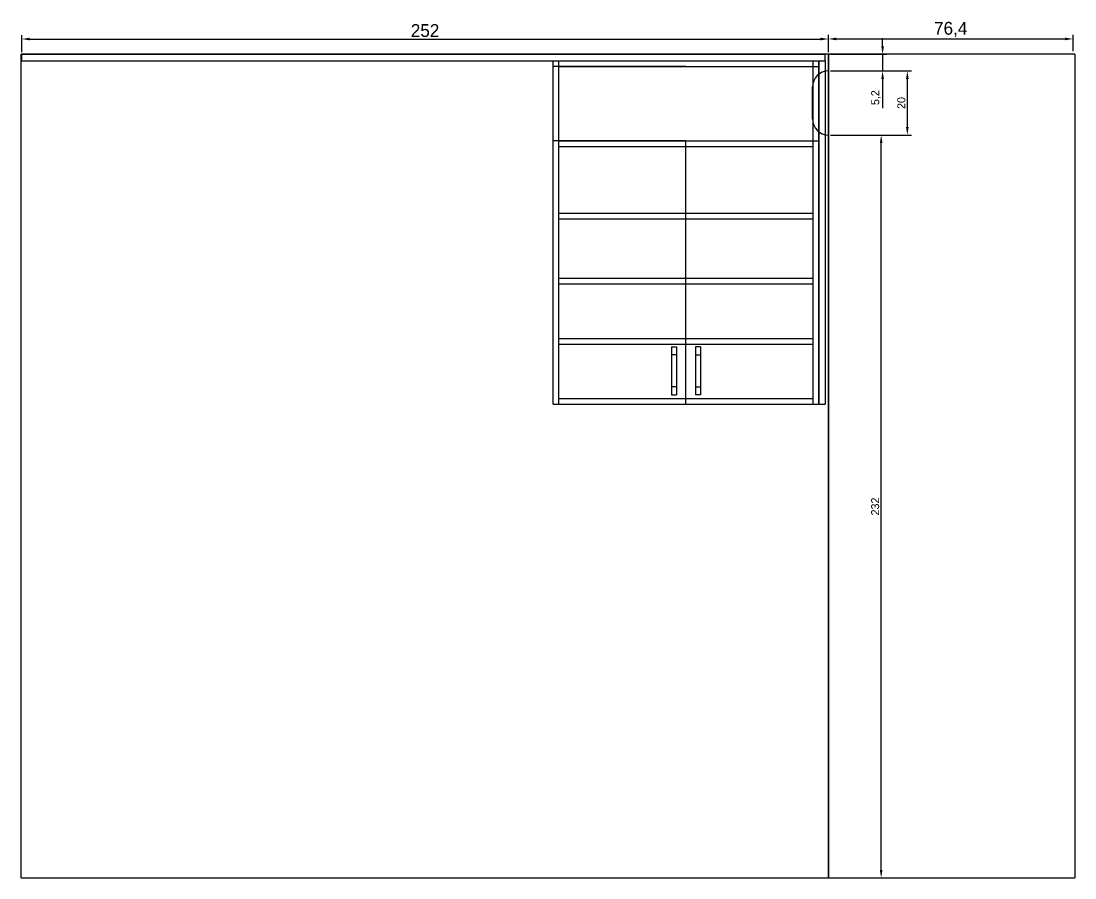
# Model space of a CAD drawing. Header units: millimetres. Extents: x 369 to 7898, y -3373 to 1610.
# Drawn here: x 368.7 to 697.9, y 970.8 to 1238.4 of the extents above; entities that cross this region are included whole.
import ezdxf

# ---------------------------------------------------------------- set-up
doc = ezdxf.new("R2010")
doc.units = ezdxf.units.MM
doc.layers.add('Wbudowane', color=175, linetype='Continuous')
doc.dimstyles.new('ISO-25', dxfattribs={"dimtxt": 2.5, "dimasz": 2.5, "dimexe": 1.25, "dimexo": 0.625, "dimtad": 1, "dimtxsty": 'Standard', "dimcen": 2.5, "dimadec": 0, "dimazin": 0, "dimtfac": 1, "dimtmove": 0, "dimatfit": 3, "dimfxl": 1, "dimarcsym": 0})

# ---------------------------------------------------------------- blocks, each defined once
blk = doc.blocks.new('Z$W@#30836')
for p, q in [((0, 0), (0, 257.2)), ((252.2, 257.2), (0, 257.2)), ((252.2, 0), (252.2, 257.2)), ((0, 0), (252.2, 0))]:
    blk.add_line(p, q)
blk = doc.blocks.new('Z$W@#11020')
for p, q in [((0, 257.2), (0, 0)), ((77, 257.2), (0, 257.2)), ((77, 257.2), (77, 0)), ((0, 0), (77, 0))]:
    blk.add_line(p, q)
blk = doc.blocks.new('Z$W@#12859')
at = {"layer": 'Wbudowane'}
blk.add_line((0, 5), (0, 15), dxfattribs=at)
for centre, start, end in [((5, 15), 90, 180), ((5, 5), 180, 270)]:
    blk.add_arc(centre, 5, start, end, dxfattribs=at)
blk = doc.blocks.new('Z$W@#27384')
for p, q in [((0, 0), (0, 2)), ((0, 2), (251, 2)), ((0, 0), (251, 0)), ((251, 0), (251, 2))]:
    blk.add_line(p, q)
blk = doc.blocks.new('Z$W@#292')
for p, q in [((0, 1.5), (15, 1.5)), ((0, 1.5), (0, 0)), ((0, 0), (15, 0)), ((2.5, 0), (2.5, 1.5)), ((12.5, 0), (12.5, 1.5)), ((15, 1.5), (15, 0))]:
    blk.add_line(p, q)
blk = doc.blocks.new('Z$W@#8526')
for p, q in [((0, 0), (0, 107.3)), ((0, 107.3), (83, 107.3)), ((41.5, 105.5), (0, 105.5)), ((1.8, 82.3), (1.8, 105.5)), ((41.5, 105.5), (83, 105.5)), ((81.2, 82.3), (81.2, 105.5)), ((83, 0), (83, 107.3)), ((41.5, 82.3), (0, 82.3)), ((41.5, 82.3), (83, 82.3)), ((41.5, 0), (41.5, 82.3)), ((0, 0), (83, 0))]:
    blk.add_line(p, q)
at = {"xscale": -1, "rotation": 90.00000000000001}
blk.add_blockref('Z$W@#292', (38.5, 18), dxfattribs=at)
at = {"rotation": -90.00000000000001}
blk.add_blockref('Z$W@#292', (44.5, 18), dxfattribs=at)
blk = doc.blocks.new('Z$W@#29337')
for p, q in [((0, 0), (0, 107.3)), ((0, 107.3), (83, 107.3)), ((1.8, 0), (1.8, 107.3)), ((1.8, 105.5), (81.2, 105.5)), ((81.2, 0), (81.2, 107.3)), ((83, 0), (83, 107.3)), ((1.8, 82.3), (81.2, 82.3)), ((1.8, 80.5), (81.2, 80.5)), ((1.8, 59.7), (81.2, 59.7)), ((1.8, 57.9), (81.2, 57.9)), ((1.8, 39.4), (81.2, 39.4)), ((1.8, 37.6), (81.2, 37.6)), ((1.8, 20.6), (81.2, 20.6)), ((1.8, 18.8), (81.2, 18.8)), ((0, 0), (83, 0)), ((1.8, 1.8), (81.2, 1.8))]:
    blk.add_line(p, q)
blk = doc.blocks.new('*D540')
at = {"color": 0, "lineweight": -2}
for p, q in [((0.2, 294.91), (0.2, 300.31)), ((252.2, 294.91), (252.2, 300.31)), ((2.7, 299.06), (249.7, 299.06))]:
    blk.add_line(p, q, dxfattribs=at)
at = {"color": 0}
for points in [[(2.7, 299.47), (2.7, 298.64), (0.2, 299.06)], [(249.7, 298.64), (249.7, 299.47), (252.2, 299.06)]]:
    blk.add_solid(points, dxfattribs=at)
at = {"layer": 'Defpoints', "color": 0}
for p in [(252.2, 299.06), (0.2, 294.28), (252.2, 294.28)]:
    blk.add_point(p, dxfattribs=at)
at = {"color": 0, "insert": (126.2, 301.68), "char_height": 4, "attachment_point": 5}
blk.add_mtext('252', dxfattribs=at)
blk = doc.blocks.new('Z$W@#28250')
for p, q in [((0, 107.3), (2, 107.3)), ((0, 107.3), (0, 0)), ((2, 107.3), (2, 0)), ((0, 0), (2, 0))]:
    blk.add_line(p, q)
blk = doc.blocks.new('*D541')
at = {"color": 0, "lineweight": -2}
for p, q in [((252.2, 294.91), (252.2, 300.33)), ((328.6, 295.29), (328.6, 300.33)), ((254.7, 299.08), (326.1, 299.08))]:
    blk.add_line(p, q, dxfattribs=at)
at = {"color": 0}
for points in [[(254.7, 299.5), (254.7, 298.66), (252.2, 299.08)], [(326.1, 298.66), (326.1, 299.5), (328.6, 299.08)]]:
    blk.add_solid(points, dxfattribs=at)
at = {"layer": 'Defpoints', "color": 0}
for p in [(328.6, 299.08), (252.2, 294.28), (328.6, 294.66)]:
    blk.add_point(p, dxfattribs=at)
at = {"color": 0, "insert": (290.4, 302.04), "char_height": 4, "attachment_point": 5}
blk.add_mtext('76,4', dxfattribs=at)
blk = doc.blocks.new('*D542')
at = {"color": 0, "lineweight": -2}
for p, q in [((252.83, 269.08), (269.93, 269.08)), ((268.68, 39.58), (268.68, 266.58)), ((258.83, 37.08), (269.93, 37.08))]:
    blk.add_line(p, q, dxfattribs=at)
at = {"color": 0}
for points in [[(269.1, 266.58), (268.26, 266.58), (268.68, 269.08)], [(268.26, 39.58), (269.1, 39.58), (268.68, 37.08)]]:
    blk.add_solid(points, dxfattribs=at)
at = {"layer": 'Defpoints', "color": 0}
for p in [(252.2, 269.08), (268.68, 269.08), (258.21, 37.08)]:
    blk.add_point(p, dxfattribs=at)
at = {"color": 0, "insert": (266.81, 153.08), "char_height": 2.5, "attachment_point": 5, "rotation": 90}
blk.add_mtext('232', dxfattribs=at)
blk = doc.blocks.new('*D543')
at = {"color": 0, "lineweight": -2}
for p, q in [((269.13, 296.78), (269.13, 299.28)), ((252.83, 294.28), (270.38, 294.28)), ((269.13, 294.28), (269.13, 289.08)), ((252.83, 289.08), (270.38, 289.08)), ((269.13, 286.58), (269.13, 277.42))]:
    blk.add_line(p, q, dxfattribs=at)
at = {"color": 0}
for points in [[(268.71, 296.78), (269.55, 296.78), (269.13, 294.28)], [(269.55, 286.58), (268.71, 286.58), (269.13, 289.08)]]:
    blk.add_solid(points, dxfattribs=at)
at = {"layer": 'Defpoints', "color": 0}
for p in [(252.2, 294.28), (252.2, 289.08), (269.13, 289.08)]:
    blk.add_point(p, dxfattribs=at)
at = {"color": 0, "insert": (267.05, 280.75), "char_height": 2.5, "attachment_point": 5, "rotation": 90}
blk.add_mtext('5,2', dxfattribs=at)
blk = doc.blocks.new('*D544')
at = {"color": 0, "lineweight": -2}
for p, q in [((253.45, 289.08), (278.1, 289.08)), ((276.85, 271.58), (276.85, 286.58)), ((253.45, 269.08), (278.1, 269.08))]:
    blk.add_line(p, q, dxfattribs=at)
at = {"color": 0}
for points in [[(277.27, 286.58), (276.44, 286.58), (276.85, 289.08)], [(276.44, 271.58), (277.27, 271.58), (276.85, 269.08)]]:
    blk.add_solid(points, dxfattribs=at)
at = {"layer": 'Defpoints', "color": 0}
for p in [(252.83, 289.08), (276.85, 289.08), (252.83, 269.08)]:
    blk.add_point(p, dxfattribs=at)
at = {"color": 0, "insert": (274.98, 279.08), "char_height": 2.5, "attachment_point": 5, "rotation": 90}
blk.add_mtext('20', dxfattribs=at)

msp = doc.modelspace()

# ---------------------------------------------------------------- linework, layer by layer
for p, q in [((620.872, 1222.845), (620.872, 1222.845)), ((620.872, 1202.845), (620.872, 1202.845))]:
    msp.add_line(p, q)

# ---------------------------------------------------------------- block references
for name, p in [('Z$W@#30836', (368.672, 970.845)), ('Z$W@#27384', (368.872, 1226.045)), ('Z$W@#11020', (620.872, 970.845)), ('Z$W@#8526', (534.872, 1118.745)), ('Z$W@#29337', (534.872, 1118.745)), ('Z$W@#28250', (617.872, 1118.745)), ('Z$W@#12859', (615.872, 1202.845))]:
    msp.add_blockref(name, p)

# ---------------------------------------------------------------- dimensions: what is measured, and where the dimension line sits
for base, p1, p2, picture, middle in [((620.872, 1232.819), (368.872, 1228.045), (620.872, 1228.045), '*D540', (494.872, 1235.444)), ((697.275, 1232.84), (620.872, 1228.045), (697.275, 1228.424), '*D541', (659.074, 1235.798))]:
    dim = msp.add_linear_dim(base=base, p1=p1, p2=p2, dimstyle='ISO-25', override={"dimtxt": 4})
    dim.commit()
    dim.dimension.update_dxf_attribs({"geometry": picture, "text_midpoint": middle, "insert": (368.672, 933.761)})
for base, p1, p2, picture, middle in [((637.802, 1222.845), (620.872, 1228.045), (620.872, 1222.845), '*D543', (635.719, 1214.511)), ((645.526, 1222.845), (621.497, 1202.845), (621.497, 1222.845), '*D544', (643.651, 1212.845)), ((637.354, 1202.845), (626.879, 970.845), (620.872, 1202.845), '*D542', (635.479, 1086.845))]:
    dim = msp.add_linear_dim(base=base, p1=p1, p2=p2, angle=90, dimstyle='ISO-25')
    dim.commit()
    dim.dimension.update_dxf_attribs({"geometry": picture, "text_midpoint": middle, "insert": (368.672, 933.761)})

doc.saveas('drawing.dxf')
